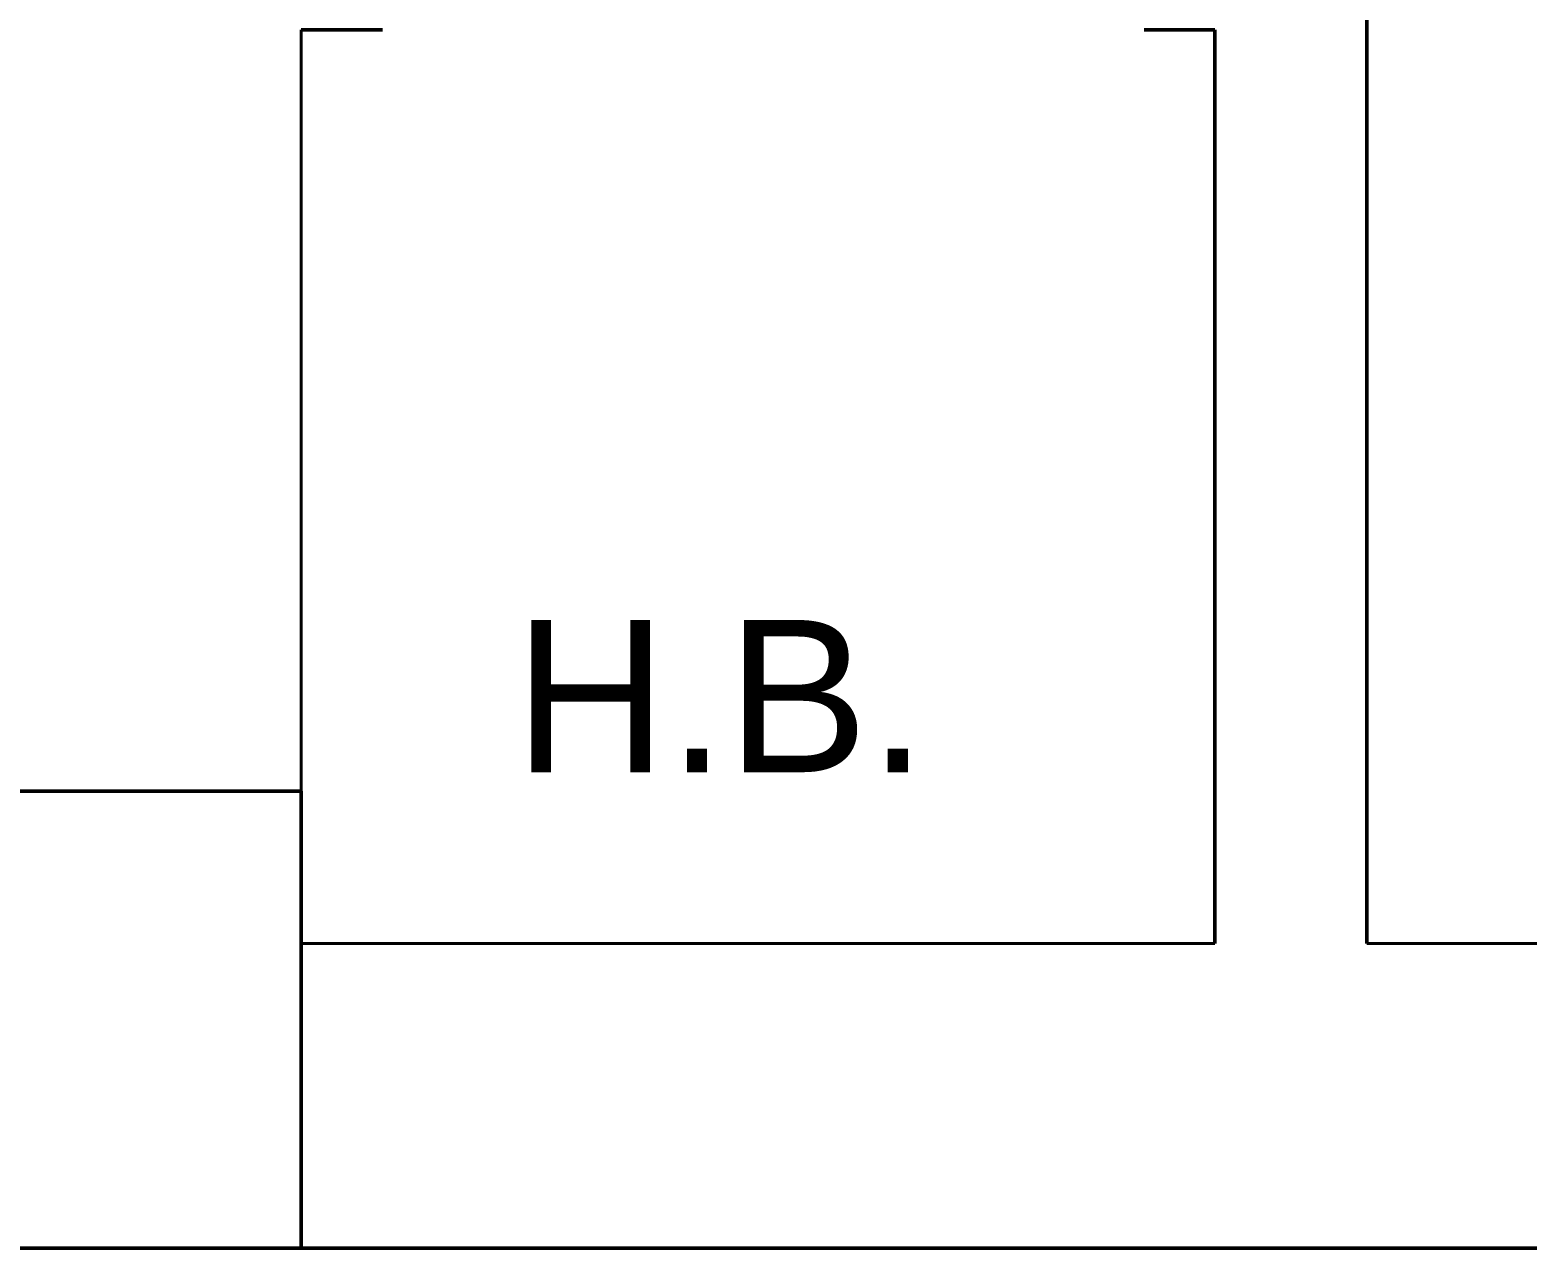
# Model space of a CAD drawing. Header units: millimetres. Extents: x 38 to 2348, y 24 to 977.
# Drawn here: x 1555.6 to 1653.9, y 24 to 104 of the extents above; entities that cross this region are included whole.
import ezdxf

# ---------------------------------------------------------------- set-up
doc = ezdxf.new("R2010")
doc.units = ezdxf.units.MM
for name, color, linetype, lineweight in [('1_DUVAR', 7, 'Continuous', 50), ('9_KOLON', 90, 'Continuous', 50), ('DUVAR', 7, 'Continuous', 40)]:
    doc.layers.add(name, color=color, linetype=linetype, lineweight=lineweight)
doc.styles.add('STANDART', font='Arial')

msp = doc.modelspace()

# ---------------------------------------------------------------- linework, layer by layer
at = {"layer": '1_DUVAR'}
for p, q in [((1643.401802, 44.02326), (1643.401802, 114.02326)), ((1578.758402, 104.02326), (1573.401802, 104.02326)), ((1633.401802, 104.02326), (1628.758402, 104.02326)), ((1633.401716, 104.02326), (1633.401716, 44.02326)), ((1633.401802, 44.02326), (1633.401802, 104.02326))]:
    msp.add_line(p, q, dxfattribs=at)
at = {"layer": '1_DUVAR', "flags": 128}
msp.add_lwpolyline([(1573.402021, 24.02326), (1818.401796, 24.02326)], dxfattribs=at)
at = {"layer": '9_KOLON', "elevation": -0.00001, "flags": 128}
msp.add_lwpolyline([(1513.401899, 54.023043), (1573.402021, 54.023043), (1573.402021, 24.023131), (1513.401899, 24.023131)], close=True, dxfattribs=at)
at = {"layer": 'DUVAR'}
msp.add_line((1748.401802, 44.02326), (1643.401802, 44.02326), dxfattribs=at)
at = {"layer": 'DUVAR', "flags": 128}
for points, elevation in [([(1573.401802, 54.023119), (1573.401802, 104.02326)], 0.000045), ([(2138.401899, 24.023261), (1573.402021, 24.023261)], -0.00001)]:
    msp.add_lwpolyline(points, dxfattribs=dict(at, elevation=elevation))
for points in [[(1573.401802, 44.02326), (1633.401802, 44.02326)], [(1643.401802, 44.02326), (1748.401802, 44.02326)]]:
    msp.add_lwpolyline(points, dxfattribs=at)

# ---------------------------------------------------------------- texts
at = {"layer": '1_DUVAR', "style": 'STANDART'}
msp.add_text('H.B.', height=10, dxfattribs=at).set_placement((1587.373405, 55.274819, -0.000012))

doc.saveas('drawing.dxf')
